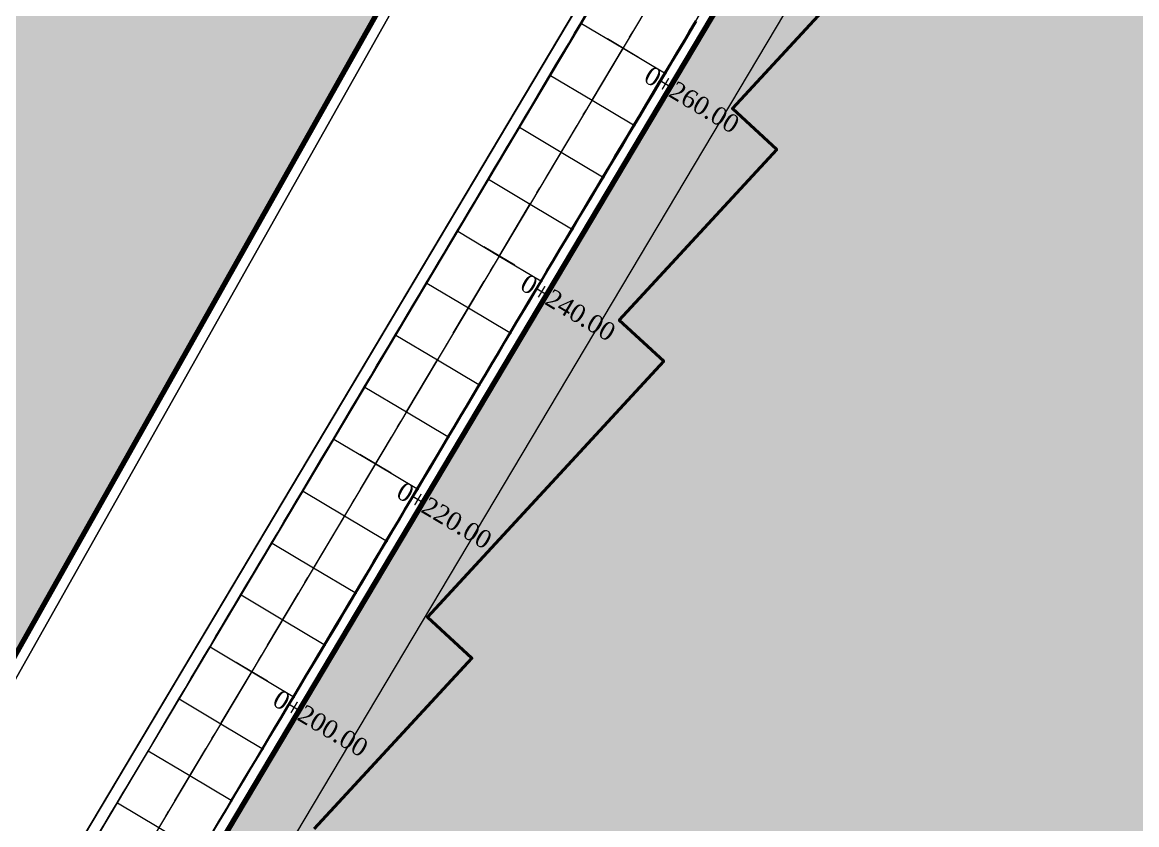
# Model space of a CAD drawing. Header units: metres. Extents: x 478603 to 489313, y 4282657 to 4289463.
# Drawn here: x 479898.4 to 479990.6, y 4286900 to 4286966.4 of the extents above; entities that cross this region are included whole.
import ezdxf

# ---------------------------------------------------------------- set-up
doc = ezdxf.new("R2010")
doc.units = ezdxf.units.M
for name, color, linetype, lineweight in [('ADAKENARI', 18, 'Continuous', 0), ('EKS_5', 5, 'Continuous', 0), ('EKSENLER', 3, 'Continuous', 0), ('HDA_5', 30, 'Continuous', 0), ('HDO_5', 30, 'Continuous', 0), ('KALDIRIM', 11, 'Continuous', 0), ('KDO_5', 150, 'Continuous', 20), ('KYA_5', 1, 'Continuous', 20), ('KYO_5', 1, 'Continuous', 20), ('PARSEL_ALAN', 254, 'Continuous', 0), ('PARSEL_SERA_ALAN', 9, 'Continuous', 40), ('PL_ALİNMAN', 1, 'Continuous', 0), ('PL_ENKESIT', 1, 'Continuous', 0), ('PL_KM', 4, 'Continuous', 0), ('PL_KMYAZI', 30, 'Continuous', 0), ('REFUJ', 63, 'Continuous', 0), ('REVIZE_ONERI_KAM_SNR', 9, 'Continuous', 0), ('SEV_KYA_HDA', 3, 'Continuous', 0), ('SEV_KYO_HDO', 3, 'Continuous', 0), ('SNR_PLANONAMAA', 233, 'Continuous', 0), ('SNR_YAPIYAK', 18, 'Continuous', 0), ('YKA_5', 33, 'Continuous', 0), ('YKO_5', 33, 'Continuous', 0)]:
    doc.layers.add(name, color=color, linetype=linetype, lineweight=lineweight)
doc.styles.get("Standard").update_dxf_attribs({"font": 'times.ttf'})

msp = doc.modelspace()

# ---------------------------------------------------------------- hatches: boundary and pattern name
at = {"layer": 'PARSEL_ALAN'}
msp.add_hatch(color=256, dxfattribs=at).paths.add_polyline_path([(479971.142, 4286804.883), (479900.346, 4286874.278), (480024.642, 4287082.966), (480032.451, 4287096.078), (480142.648, 4286990.601)])
at = {"layer": 'PARSEL_SERA_ALAN'}
msp.add_hatch(color=256, dxfattribs=at).paths.add_polyline_path([(479913.211, 4286882.18), (479926.237, 4286896.285), (479922.564, 4286899.677), (479935.59, 4286913.783), (479931.917, 4286917.175), (479951.456, 4286938.333), (479947.783, 4286941.725), (479960.809, 4286955.831), (479957.135, 4286959.223), (479976.674, 4286980.381), (479973.001, 4286983.773), (479986.027, 4286997.879), (479982.354, 4287001.271), (480001.893, 4287022.429), (479998.22, 4287025.821), (480011.246, 4287039.926), (480007.572, 4287043.319), (480027.111, 4287064.477), (480023.438, 4287067.869), (480036.464, 4287081.974), (480135.643, 4286990.385), (479972.818, 4286814.067), (479958.124, 4286827.636), (479906.698, 4286875.127)])
at = {"layer": 'REVIZE_ONERI_KAM_SNR'}
msp.add_hatch(color=256, dxfattribs=at).paths.add_polyline_path([(480391.367, 4287736.669), (479958.383, 4287021.549), (479846.658, 4286823.222), (479817.89, 4286807.315), (479678.542, 4286593.142), (479667.017, 4286563.363), (479171.867, 4285664.491), (479060.048, 4285423.503), (478955.18, 4285211.94), (478971.566, 4285181.441), (478973.577, 4285138.063), (478896.826, 4284994.408), (478884.265, 4284953.22), (478871.378, 4284822.15), (478829.635, 4284818.294), (478829.635, 4284859.395), (478806.788, 4284865.484), (478716.868, 4284674.346), (478705.555, 4284645.226), (478602.858, 4284697.153), (478665.092, 4284834.557), (478661.843, 4284859.589), (478721.272, 4284982.029), (478734.091, 4284989.859), (478857.784, 4285241.35), (478838.864, 4285277.85), (478831.672, 4285382.601), (478866.605, 4285387.386), (478882.649, 4285289.089), (479341.441, 4286225.895), (479492.419, 4286515.34), (479668.688, 4286852.714), (479834.72, 4287134.358), (480316.151, 4287820.508), (480353.749, 4287856.55), (480321.391, 4287969.422), (480358.639, 4287985.063), (480384.472, 4287906.347), (480463.863, 4288018.438), (480598.658, 4288207.438), (480775.091, 4288481.279), (480856.22, 4288581.77), (481195.87, 4289025.916), (481277.924, 4288967.093), (481191.325, 4288856.625), (480684.777, 4288177.967), (480420.914, 4287781.108), (480447.152, 4287667.529), (480456.56, 4287584.456), (480422.309, 4287581.553), (480417.605, 4287623.09), (480404.486, 4287679.879)])

# ---------------------------------------------------------------- linework, layer by layer
at = {"layer": 'ADAKENARI', "lineweight": 200}
for p, q in [((479861.071, 4286808.338), (480032.451, 4287096.078)), ((479958.383, 4287021.549), (479846.658, 4286823.222))]:
    msp.add_line(p, q, dxfattribs=at)
at = {"layer": 'EKS_5'}
for p in [(479948.092, 4286964.213, 943.877), (479945.534, 4286959.918, 943.631), (479942.975, 4286955.622, 943.385), (479940.416, 4286951.326, 943.14), (479937.858, 4286947.03, 942.894), (479935.299, 4286942.735, 942.648), (479932.741, 4286938.439, 942.402), (479930.182, 4286934.143, 942.157), (479927.623, 4286929.847, 941.911), (479925.065, 4286925.552, 941.665), (479922.506, 4286921.256, 941.419), (479919.948, 4286916.96, 941.174), (479917.389, 4286912.664, 940.928), (479914.831, 4286908.369, 940.682), (479912.272, 4286904.073, 940.436)]:
    msp.add_point(p, dxfattribs=at)
at = {"layer": 'EKSENLER'}
msp.add_line((480029.259, 4287100.49), (479857.298, 4286811.773), dxfattribs=at)
at = {"layer": 'HDA_5'}
msp.add_polyline3d([(479914.168, 4286899.452, 940.159), (479914.68, 4286900.311, 940.208), (479915.191, 4286901.17, 940.258), (479915.703, 4286902.029, 940.307), (479916.215, 4286902.888, 940.356), (479916.727, 4286903.747, 940.405), (479917.238, 4286904.606, 940.454), (479917.75, 4286905.466, 940.503), (479918.262, 4286906.325, 940.552), (479918.774, 4286907.184, 940.602), (479919.286, 4286908.043, 940.651), (479919.797, 4286908.902, 940.7), (479920.309, 4286909.761, 940.749), (479920.821, 4286910.62, 940.798), (479921.333, 4286911.479, 940.847), (479921.844, 4286912.339, 940.896), (479922.356, 4286913.198, 940.946), (479922.868, 4286914.057, 940.995), (479923.38, 4286914.916, 941.044), (479923.892, 4286915.775, 941.093), (479924.403, 4286916.634, 941.142), (479924.915, 4286917.493, 941.191), (479925.427, 4286918.352, 941.24), (479925.939, 4286919.211, 941.29), (479926.45, 4286920.071, 941.339), (479926.962, 4286920.93, 941.388), (479927.474, 4286921.789, 941.437), (479927.986, 4286922.648, 941.486), (479928.498, 4286923.507, 941.535), (479929.009, 4286924.366, 941.584), (479929.521, 4286925.225, 941.634), (479930.033, 4286926.084, 941.683), (479930.545, 4286926.944, 941.732), (479931.056, 4286927.803, 941.781), (479931.568, 4286928.662, 941.83), (479932.08, 4286929.521, 941.879), (479932.592, 4286930.38, 941.929), (479933.104, 4286931.239, 941.978), (479933.615, 4286932.098, 942.027), (479934.127, 4286932.957, 942.076), (479934.639, 4286933.816, 942.125), (479935.151, 4286934.676, 942.174), (479935.662, 4286935.535, 942.223), (479936.174, 4286936.394, 942.273), (479936.686, 4286937.253, 942.322), (479937.198, 4286938.112, 942.371), (479937.71, 4286938.971, 942.42), (479938.221, 4286939.83, 942.469), (479938.733, 4286940.689, 942.518), (479939.245, 4286941.549, 942.567), (479939.757, 4286942.408, 942.617), (479940.268, 4286943.267, 942.666), (479940.78, 4286944.126, 942.715), (479941.292, 4286944.985, 942.764), (479941.804, 4286945.844, 942.813), (479942.316, 4286946.703, 942.862), (479942.827, 4286947.562, 942.911), (479943.339, 4286948.421, 942.961), (479943.851, 4286949.281, 943.01), (479944.363, 4286950.14, 943.059), (479944.874, 4286950.999, 943.108), (479945.386, 4286951.858, 943.157), (479945.898, 4286952.717, 943.206), (479946.41, 4286953.576, 943.256), (479946.922, 4286954.435, 943.305), (479947.433, 4286955.294, 943.354), (479947.945, 4286956.154, 943.403), (479948.457, 4286957.013, 943.452), (479948.969, 4286957.872, 943.501), (479949.481, 4286958.731, 943.55), (479949.992, 4286959.59, 943.6), (479950.504, 4286960.449, 943.649), (479951.016, 4286961.308, 943.698), (479951.528, 4286962.167, 943.747), (479952.039, 4286963.026, 943.796), (479952.551, 4286963.886, 943.845), (479953.063, 4286964.745, 943.894), (479953.575, 4286965.604, 943.944), (479954.087, 4286966.463, 943.993)], dxfattribs=at)
for p in [(479951.528, 4286962.167, 943.747), (479948.969, 4286957.872, 943.501), (479946.41, 4286953.576, 943.256), (479943.851, 4286949.281, 943.01), (479941.292, 4286944.985, 942.764), (479938.733, 4286940.689, 942.518), (479936.174, 4286936.394, 942.273), (479933.615, 4286932.098, 942.027), (479931.056, 4286927.803, 941.781), (479928.498, 4286923.507, 941.535), (479925.939, 4286919.211, 941.29), (479923.38, 4286914.916, 941.044), (479920.821, 4286910.62, 940.798), (479918.262, 4286906.325, 940.552), (479915.703, 4286902.029, 940.307)]:
    msp.add_point(p, dxfattribs=at)
at = {"layer": 'HDO_5'}
for points in [[(479909.605, 4286907.431, 940.481), (479911.385, 4286910.42, 940.552), (479911.897, 4286911.28, 940.601), (479912.409, 4286912.139, 940.65), (479912.92, 4286912.998, 940.7), (479913.432, 4286913.857, 940.749), (479913.944, 4286914.716, 940.798), (479914.456, 4286915.575, 940.847), (479914.967, 4286916.435, 940.896), (479915.479, 4286917.294, 940.945), (479915.991, 4286918.153, 940.994), (479916.502, 4286919.012, 941.044), (479917.014, 4286919.871, 941.093), (479917.526, 4286920.73, 941.142), (479918.038, 4286921.589, 941.191), (479918.549, 4286922.449, 941.24), (479919.061, 4286923.308, 941.289), (479919.573, 4286924.167, 941.338), (479920.085, 4286925.026, 941.388), (479920.596, 4286925.885, 941.437), (479921.108, 4286926.744, 941.486), (479921.62, 4286927.604, 941.535), (479922.131, 4286928.463, 941.584), (479922.643, 4286929.322, 941.633), (479923.155, 4286930.181, 941.682), (479923.667, 4286931.04, 941.732), (479924.178, 4286931.899, 941.781), (479924.69, 4286932.758, 941.83), (479925.202, 4286933.618, 941.879), (479925.713, 4286934.477, 941.928), (479926.225, 4286935.336, 941.977), (479926.737, 4286936.195, 942.027), (479927.249, 4286937.054, 942.076), (479927.76, 4286937.913, 942.125), (479928.272, 4286938.773, 942.174), (479928.784, 4286939.632, 942.223), (479929.295, 4286940.491, 942.272), (479929.807, 4286941.35, 942.321), (479930.319, 4286942.209, 942.371), (479930.831, 4286943.068, 942.42), (479931.342, 4286943.927, 942.469), (479931.854, 4286944.787, 942.518), (479932.366, 4286945.646, 942.567), (479932.877, 4286946.505, 942.616), (479933.389, 4286947.364, 942.666), (479933.901, 4286948.223, 942.715), (479934.413, 4286949.082, 942.764), (479934.924, 4286949.942, 942.813), (479935.436, 4286950.801, 942.862), (479935.948, 4286951.66, 942.911), (479936.459, 4286952.519, 942.96), (479936.971, 4286953.378, 943.01), (479937.483, 4286954.237, 943.059), (479937.995, 4286955.096, 943.108), (479938.506, 4286955.956, 943.157), (479939.018, 4286956.815, 943.206), (479939.53, 4286957.674, 943.255), (479940.042, 4286958.533, 943.304), (479940.553, 4286959.392, 943.354), (479941.065, 4286960.251, 943.403), (479941.577, 4286961.111, 943.452), (479942.088, 4286961.97, 943.501), (479942.6, 4286962.829, 943.55), (479943.112, 4286963.688, 943.599), (479943.624, 4286964.547, 943.648), (479944.135, 4286965.406, 943.698), (479944.647, 4286966.265, 943.747), (479945.159, 4286967.125, 943.796)], [(479902.459, 4286895.433, 939.762), (479903.71, 4286897.533, 939.815), (479906.268, 4286901.829, 940.061), (479907.581, 4286904.033, 940.256)]]:
    msp.add_polyline3d(points, dxfattribs=at)
for p in [(479944.647, 4286966.265, 943.747), (479942.088, 4286961.97, 943.501), (479939.53, 4286957.674, 943.255), (479936.971, 4286953.378, 943.01), (479934.413, 4286949.082, 942.764), (479931.854, 4286944.787, 942.518), (479929.295, 4286940.491, 942.272), (479926.737, 4286936.195, 942.027), (479924.178, 4286931.899, 941.781), (479921.62, 4286927.604, 941.535), (479919.061, 4286923.308, 941.289), (479916.502, 4286919.012, 941.044), (479913.944, 4286914.716, 940.798), (479911.385, 4286910.42, 940.552), (479906.268, 4286901.829, 940.061)]:
    msp.add_point(p, dxfattribs=at)
at = {"layer": 'KALDIRIM'}
for p, q in [((479854.183, 4286814.36), (480371.622, 4287683.12)), ((480032.696, 4287098.443), (479860.413, 4286809.187))]:
    msp.add_line(p, q, dxfattribs=at)
at = {"layer": 'KDO_5'}
msp.add_polyline3d([(479908.773, 4286906.015, 940.35), (479908.786, 4286906.037, 940.331), (479908.799, 4286906.059, 940.313), (479908.811, 4286906.08, 940.294), (479908.824, 4286906.101, 940.276), (479908.835, 4286906.12, 940.26), (479908.844, 4286906.135, 940.284), (479908.852, 4286906.148, 940.304), (479908.859, 4286906.16, 940.323), (479908.866, 4286906.171, 940.341), (479908.873, 4286906.183, 940.36)], dxfattribs=at)
msp.add_point((479908.835, 4286906.12, 940.26), dxfattribs=at)
at = {"layer": 'KYA_5'}
msp.add_polyline3d([(479914.205, 4286899.429, 940.606), (479914.719, 4286900.288, 940.674), (479915.232, 4286901.146, 940.742), (479915.746, 4286902.003, 940.81), (479916.261, 4286902.861, 940.9), (479916.776, 4286903.718, 940.99), (479917.292, 4286904.575, 941.08), (479917.807, 4286905.432, 941.17), (479918.323, 4286906.288, 941.26), (479918.838, 4286907.145, 941.35), (479919.353, 4286908.003, 941.439), (479919.869, 4286908.86, 941.528), (479920.384, 4286909.717, 941.617), (479920.899, 4286910.574, 941.706), (479921.414, 4286911.431, 941.784), (479921.928, 4286912.289, 941.862), (479922.443, 4286913.146, 941.94), (479922.957, 4286914.004, 942.018), (479923.47, 4286914.862, 942.096), (479923.983, 4286915.721, 942.143), (479924.494, 4286916.58, 942.189), (479925.006, 4286917.439, 942.235), (479925.517, 4286918.299, 942.281), (479926.028, 4286919.158, 942.327), (479926.538, 4286920.019, 942.351), (479927.047, 4286920.879, 942.375), (479927.556, 4286921.74, 942.399), (479928.066, 4286922.6, 942.423), (479928.576, 4286923.46, 942.447), (479929.087, 4286924.32, 942.501), (479929.6, 4286925.179, 942.555), (479930.112, 4286926.037, 942.609), (479930.625, 4286926.896, 942.663), (479931.137, 4286927.755, 942.717), (479931.649, 4286928.614, 942.765), (479932.16, 4286929.473, 942.813), (479932.672, 4286930.332, 942.861), (479933.184, 4286931.191, 942.908), (479933.695, 4286932.051, 942.956), (479934.207, 4286932.91, 943.001), (479934.718, 4286933.769, 943.046), (479935.23, 4286934.629, 943.091), (479935.741, 4286935.488, 943.136), (479936.252, 4286936.347, 943.181), (479936.764, 4286937.207, 943.225), (479937.275, 4286938.066, 943.268), (479937.786, 4286938.926, 943.312), (479938.297, 4286939.785, 943.355), (479938.809, 4286940.644, 943.399), (479939.321, 4286941.503, 943.451), (479939.833, 4286942.362, 943.503), (479940.345, 4286943.221, 943.556), (479940.857, 4286944.08, 943.608), (479941.369, 4286944.939, 943.66), (479941.881, 4286945.798, 943.714), (479942.393, 4286946.657, 943.768), (479942.905, 4286947.516, 943.823), (479943.417, 4286948.375, 943.877), (479943.93, 4286949.233, 943.931), (479944.443, 4286950.092, 944.003), (479944.957, 4286950.95, 944.074), (479945.471, 4286951.808, 944.146), (479945.985, 4286952.665, 944.218), (479946.499, 4286953.523, 944.29), (479947.013, 4286954.381, 944.363), (479947.527, 4286955.239, 944.436), (479948.041, 4286956.097, 944.509), (479948.555, 4286956.955, 944.583), (479949.068, 4286957.813, 944.656), (479949.581, 4286958.671, 944.709), (479950.093, 4286959.53, 944.762), (479950.605, 4286960.389, 944.815), (479951.117, 4286961.248, 944.868), (479951.628, 4286962.107, 944.921), (479952.14, 4286962.966, 944.964), (479952.651, 4286963.826, 945.006), (479953.163, 4286964.685, 945.049), (479953.674, 4286965.545, 945.091), (479954.185, 4286966.405, 945.134)], dxfattribs=at)
for p in [(479951.628, 4286962.107, 944.921), (479949.068, 4286957.813, 944.656), (479946.499, 4286953.523, 944.29), (479943.93, 4286949.233, 943.931), (479941.369, 4286944.939, 943.66), (479938.809, 4286940.644, 943.399), (479936.252, 4286936.347, 943.181), (479933.695, 4286932.051, 942.956), (479931.137, 4286927.755, 942.717), (479928.576, 4286923.46, 942.447), (479926.028, 4286919.158, 942.327), (479923.47, 4286914.862, 942.096), (479920.899, 4286910.574, 941.706), (479918.323, 4286906.288, 941.26), (479915.746, 4286902.003, 940.81)]:
    msp.add_point(p, dxfattribs=at)
at = {"layer": 'KYO_5'}
for points in [[(479908.873, 4286906.183, 940.36), (479909.37, 4286907.031, 940.442), (479909.868, 4286907.88, 940.525), (479910.366, 4286908.729, 940.608), (479910.865, 4286909.579, 940.69), (479911.366, 4286910.432, 940.773), (479911.873, 4286911.29, 940.85), (479912.382, 4286912.15, 940.928), (479912.892, 4286913.012, 941.005), (479913.402, 4286913.874, 941.082), (479913.913, 4286914.735, 941.16), (479914.424, 4286915.595, 941.21), (479914.936, 4286916.454, 941.261), (479915.447, 4286917.313, 941.311), (479915.959, 4286918.172, 941.362), (479916.471, 4286919.031, 941.412), (479916.982, 4286919.89, 941.464), (479917.494, 4286920.749, 941.517), (479918.005, 4286921.609, 941.569), (479918.517, 4286922.468, 941.621), (479919.028, 4286923.327, 941.673), (479919.539, 4286924.187, 941.733), (479920.05, 4286925.047, 941.794), (479920.561, 4286925.907, 941.854), (479921.071, 4286926.766, 941.914), (479921.582, 4286927.626, 941.974), (479922.093, 4286928.486, 942.034), (479922.603, 4286929.346, 942.095), (479923.114, 4286930.205, 942.156), (479923.625, 4286931.065, 942.216), (479924.136, 4286931.925, 942.277), (479924.646, 4286932.784, 942.334), (479925.157, 4286933.644, 942.392), (479925.668, 4286934.504, 942.449), (479926.179, 4286935.363, 942.507), (479926.691, 4286936.223, 942.564), (479927.203, 4286937.082, 942.605), (479927.715, 4286937.94, 942.646), (479928.228, 4286938.799, 942.688), (479928.74, 4286939.658, 942.729), (479929.253, 4286940.516, 942.77), (479929.765, 4286941.375, 942.808), (479930.278, 4286942.234, 942.847), (479930.791, 4286943.092, 942.885), (479931.303, 4286943.951, 942.923), (479931.816, 4286944.809, 942.962), (479932.328, 4286945.668, 943.004), (479932.841, 4286946.527, 943.047), (479933.353, 4286947.386, 943.09), (479933.865, 4286948.244, 943.133), (479934.377, 4286949.103, 943.176), (479934.889, 4286949.963, 943.23), (479935.4, 4286950.822, 943.284), (479935.911, 4286951.682, 943.338), (479936.422, 4286952.541, 943.392), (479936.934, 4286953.401, 943.446), (479937.445, 4286954.26, 943.5), (479937.957, 4286955.119, 943.554), (479938.468, 4286955.978, 943.608), (479938.979, 4286956.838, 943.663), (479939.49, 4286957.698, 943.717), (479940, 4286958.558, 943.794), (479940.509, 4286959.419, 943.87), (479941.018, 4286960.279, 943.947), (479941.527, 4286961.14, 944.024), (479942.037, 4286962, 944.101), (479942.547, 4286962.86, 944.161), (479943.058, 4286963.72, 944.221), (479943.568, 4286964.58, 944.282), (479944.079, 4286965.44, 944.342), (479944.591, 4286966.299, 944.402), (479945.103, 4286967.158, 944.44)], [(479901.241, 4286893.369, 939.627), (479901.731, 4286894.2, 939.681), (479902.221, 4286895.03, 939.736), (479902.712, 4286895.862, 939.79), (479903.204, 4286896.696, 939.845), (479903.702, 4286897.538, 939.9), (479904.21, 4286898.392, 939.95), (479904.722, 4286899.253, 940.001), (479905.236, 4286900.117, 940.051), (479905.749, 4286900.978, 940.102), (479906.26, 4286901.834, 940.152), (479906.766, 4286902.677, 940.192), (479907.269, 4286903.514, 940.232), (479907.77, 4286904.348, 940.271), (479908.272, 4286905.182, 940.311), (479908.773, 4286906.015, 940.35)]]:
    msp.add_polyline3d(points, dxfattribs=at)
for p in [(479944.591, 4286966.299, 944.402), (479942.037, 4286962, 944.101), (479939.49, 4286957.698, 943.717), (479936.934, 4286953.401, 943.446), (479934.377, 4286949.103, 943.176), (479931.816, 4286944.809, 942.962), (479929.253, 4286940.516, 942.77), (479926.691, 4286936.223, 942.564), (479924.136, 4286931.925, 942.277), (479921.582, 4286927.626, 941.974), (479919.028, 4286923.327, 941.673), (479916.471, 4286919.031, 941.412), (479913.913, 4286914.735, 941.16), (479911.366, 4286910.432, 940.773), (479906.26, 4286901.834, 940.152)]:
    msp.add_point(p, dxfattribs=at)
at = {"layer": 'PARSEL_ALAN'}
for points in [[(479971.142, 4286804.883, 942.48), (479900.346, 4286874.278, 938.919), (480024.642, 4287082.966, 941.983), (480032.451, 4287096.078, 941.81), (480142.648, 4286990.601, 956.037), (479971.142, 4286804.883, 942.48)], [(479971.142, 4286804.883, 0), (479900.346, 4286874.278, 0), (480024.642, 4287082.966, 0), (480032.451, 4287096.078, 0), (480142.648, 4286990.601, 0), (479971.142, 4286804.883, 0)]]:
    msp.add_polyline3d(points, close=True, dxfattribs=at)
at = {"layer": 'PARSEL_SERA_ALAN'}
msp.add_polyline3d([(479922.564, 4286899.677, 0), (479935.59, 4286913.783, 0), (479931.917, 4286917.175, 0), (479951.456, 4286938.333, 0), (479947.783, 4286941.725, 0), (479960.809, 4286955.831, 0), (479957.135, 4286959.223, 0), (479976.674, 4286980.381, 0), (479973.001, 4286983.773, 0), (479986.027, 4286997.879, 0), (479982.354, 4287001.271, 0), (480001.893, 4287022.429, 0), (479998.22, 4287025.821, 0), (480011.246, 4287039.926, 0), (480007.572, 4287043.319, 0), (480027.111, 4287064.477, 0), (480023.438, 4287067.869, 0), (480036.464, 4287081.974, 0), (480135.643, 4286990.385, 0), (479972.818, 4286814.067, 0)], dxfattribs=at)
msp.add_polyline3d([(479922.564, 4286899.677, 0), (479935.59, 4286913.783, 0), (479931.917, 4286917.175, 0), (479951.456, 4286938.333, 0), (479947.783, 4286941.725, 0), (479960.809, 4286955.831, 0), (479957.135, 4286959.223, 0), (479976.674, 4286980.381, 0), (479973.001, 4286983.773, 0), (479986.027, 4286997.879, 0), (479982.354, 4287001.271, 0), (480001.893, 4287022.429, 0), (479998.22, 4287025.821, 0), (480011.246, 4287039.926, 0), (480007.572, 4287043.319, 0), (480027.111, 4287064.477, 0), (480023.438, 4287067.869, 0), (480036.464, 4287081.974, 0), (480135.643, 4286990.385, 0), (479972.818, 4286814.067, 0)], dxfattribs=at)
at = {"layer": 'PL_ALİNMAN'}
for p, q in [((479948.639, 4286965.132), (479948.895, 4286965.562)), ((479945.569, 4286959.977), (479948.128, 4286964.273)), ((479944.802, 4286958.689), (479945.057, 4286959.118)), ((479941.731, 4286953.534), (479944.29, 4286957.83)), ((479940.964, 4286952.245), (479941.22, 4286952.675)), ((479937.893, 4286947.09), (479940.452, 4286951.386)), ((479937.126, 4286945.801), (479937.382, 4286946.231)), ((479934.055, 4286940.646), (479936.614, 4286944.942)), ((479933.288, 4286939.358), (479933.544, 4286939.787)), ((479930.218, 4286934.203), (479932.776, 4286938.499)), ((479929.45, 4286932.914), (479929.706, 4286933.344)), ((479926.38, 4286927.759), (479928.938, 4286932.055)), ((479925.612, 4286926.47), (479925.868, 4286926.9)), ((479922.542, 4286921.315), (479925.1, 4286925.611)), ((479921.774, 4286920.027), (479922.03, 4286920.456)), ((479918.704, 4286914.872), (479921.263, 4286919.168)), ((479917.936, 4286913.583), (479918.192, 4286914.013)), ((479914.866, 4286908.428), (479917.425, 4286912.724)), ((479914.098, 4286907.139), (479914.354, 4286907.569)), ((479911.028, 4286901.985), (479913.587, 4286906.28)), ((479910.261, 4286900.696), (479910.516, 4286901.125))]:
    msp.add_line(p, q, dxfattribs=at)
at = {"layer": 'PL_ENKESIT'}
for points in [[(479944.591, 4286966.299, 944.402), (479944.647, 4286966.265, 943.747), (479944.656, 4286966.26, 943.797), (479948.092, 4286964.213, 943.877), (479951.519, 4286962.172, 943.797), (479951.528, 4286962.167, 943.747), (479951.628, 4286962.107, 944.921)], [(479942.037, 4286962, 944.101), (479942.088, 4286961.97, 943.501), (479942.097, 4286961.965, 943.551), (479945.534, 4286959.918, 943.631), (479948.96, 4286957.877, 943.551), (479948.969, 4286957.872, 943.501), (479949.068, 4286957.813, 944.656)], [(479939.49, 4286957.698, 943.717), (479939.53, 4286957.674, 943.255), (479939.538, 4286957.669, 943.305), (479942.975, 4286955.622, 943.385), (479946.401, 4286953.581, 943.306), (479946.41, 4286953.576, 943.256), (479946.499, 4286953.523, 944.29)], [(479936.934, 4286953.401, 943.446), (479936.971, 4286953.378, 943.01), (479936.98, 4286953.373, 943.06), (479940.416, 4286951.326, 943.14), (479943.842, 4286949.286, 943.06), (479943.851, 4286949.281, 943.01), (479943.93, 4286949.233, 943.931)], [(479934.377, 4286949.103, 943.176), (479934.413, 4286949.082, 942.764), (479934.421, 4286949.077, 942.814), (479937.858, 4286947.03, 942.894), (479941.283, 4286944.99, 942.814), (479941.292, 4286944.985, 942.764), (479941.369, 4286944.939, 943.66)], [(479931.816, 4286944.809, 942.962), (479931.854, 4286944.787, 942.518), (479931.863, 4286944.782, 942.568), (479935.299, 4286942.735, 942.648), (479938.725, 4286940.695, 942.568), (479938.733, 4286940.689, 942.518), (479938.809, 4286940.644, 943.399)], [(479929.253, 4286940.516, 942.77), (479929.295, 4286940.491, 942.272), (479929.304, 4286940.486, 942.322), (479932.741, 4286938.439, 942.402), (479936.166, 4286936.399, 942.323), (479936.174, 4286936.394, 942.273), (479936.252, 4286936.347, 943.181)], [(479926.691, 4286936.223, 942.564), (479926.737, 4286936.195, 942.027), (479926.745, 4286936.19, 942.077), (479930.182, 4286934.143, 942.157), (479933.607, 4286932.103, 942.077), (479933.615, 4286932.098, 942.027), (479933.695, 4286932.051, 942.956)], [(479924.136, 4286931.925, 942.277), (479924.178, 4286931.899, 941.781), (479924.187, 4286931.894, 941.831), (479927.623, 4286929.847, 941.911), (479931.048, 4286927.808, 941.831), (479931.056, 4286927.803, 941.781), (479931.137, 4286927.755, 942.717)], [(479921.582, 4286927.626, 941.974), (479921.62, 4286927.604, 941.535), (479921.628, 4286927.598, 941.585), (479925.065, 4286925.552, 941.665), (479928.489, 4286923.512, 941.585), (479928.498, 4286923.507, 941.535), (479928.576, 4286923.46, 942.447)], [(479919.028, 4286923.327, 941.673), (479919.061, 4286923.308, 941.289), (479919.07, 4286923.303, 941.339), (479922.506, 4286921.256, 941.419), (479925.93, 4286919.217, 941.34), (479925.939, 4286919.211, 941.29), (479926.028, 4286919.158, 942.327)], [(479916.471, 4286919.031, 941.412), (479916.502, 4286919.012, 941.044), (479916.511, 4286919.007, 941.094), (479919.948, 4286916.96, 941.174), (479923.371, 4286914.921, 941.094), (479923.38, 4286914.916, 941.044), (479923.47, 4286914.862, 942.096)], [(479913.913, 4286914.735, 941.16), (479913.944, 4286914.716, 940.798), (479913.952, 4286914.711, 940.848), (479917.389, 4286912.664, 940.928), (479920.812, 4286910.625, 940.848), (479920.821, 4286910.62, 940.798), (479920.899, 4286910.574, 941.706)], [(479911.366, 4286910.432, 940.773), (479911.385, 4286910.42, 940.552), (479911.394, 4286910.415, 940.602), (479914.831, 4286908.369, 940.682), (479918.253, 4286906.33, 940.602), (479918.262, 4286906.325, 940.552), (479918.323, 4286906.288, 941.26)], [(479908.835, 4286906.12, 940.26), (479908.835, 4286906.12, 940.356), (479912.272, 4286904.073, 940.436), (479915.694, 4286902.034, 940.357), (479915.703, 4286902.029, 940.307), (479915.746, 4286902.003, 940.81)], [(479906.26, 4286901.834, 940.152), (479906.268, 4286901.829, 940.061), (479906.277, 4286901.824, 940.111), (479909.713, 4286899.777, 940.191), (479913.136, 4286897.739, 940.111), (479913.144, 4286897.734, 940.061), (479913.179, 4286897.713, 940.47)]]:
    msp.add_polyline3d(points, dxfattribs=at)
at = {"layer": 'PL_KM'}
for p, q in [((479949.381, 4286963.446), (479946.803, 4286964.981)), ((479939.147, 4286946.263), (479936.569, 4286947.798)), ((479928.912, 4286929.08), (479926.335, 4286930.615)), ((479918.678, 4286911.897), (479916.1, 4286913.432))]:
    msp.add_line(p, q, dxfattribs=at)
at = {"layer": 'REFUJ'}
for p, q in [((479853.404, 4286815.007), (480357.769, 4287661.816)), ((479959.246, 4287021.044), (479847.529, 4286822.731))]:
    msp.add_line(p, q, dxfattribs=at)
msp.add_polyline3d([(480357.769, 4287661.816, 0), (479853.404, 4286815.007, 0), (479808.014, 4286775.027, 0), (479806.265, 4286772.944, 0), (479806.02, 4286772.638, 0), (479805.72, 4286772.385, 0), (479805.376, 4286772.196, 0), (479805.002, 4286772.078, 0), (479804.613, 4286772.035, 0), (479804.222, 4286772.068, 0), (479803.845, 4286772.177, 0), (479803.497, 4286772.358, 0), (479800.271, 4286774.733, 0), (479799.964, 4286774.978, 0), (479799.712, 4286775.278, 0), (479799.523, 4286775.621, 0), (479799.405, 4286775.995, 0), (479799.361, 4286776.385, 0), (479799.395, 4286776.776, 0), (479799.504, 4286777.152, 0), (479799.685, 4286777.5, 0), (479818.593, 4286806.561, 0), (479847.378, 4286822.478, 0)], dxfattribs=at)
at = {"layer": 'REVIZE_ONERI_KAM_SNR'}
for points in [[(480684.777, 4288177.967, 0), (480420.914, 4287781.108, 0), (480447.152, 4287667.529, 0), (480456.56, 4287584.456, 0), (480422.309, 4287581.553, 0), (480417.605, 4287623.09, 0), (480404.486, 4287679.879, 0), (480391.367, 4287736.669, 0), (479958.383, 4287021.549, 0), (479846.658, 4286823.222, 0), (479817.89, 4286807.315, 0), (479678.542, 4286593.142, 0), (479667.017, 4286563.363, 0), (479667.017, 4286563.363, 0), (479171.867, 4285664.491, 0)], [(480684.777, 4288177.967, 0), (480420.914, 4287781.108, 0), (480447.152, 4287667.529, 0), (480456.56, 4287584.456, 0), (480422.309, 4287581.553, 0), (480417.605, 4287623.09, 0), (480404.486, 4287679.879, 0), (480391.367, 4287736.669, 0), (480391.367, 4287736.669, 0), (479958.383, 4287021.549, 0), (479846.658, 4286823.222, 0), (479817.89, 4286807.315, 0), (479678.542, 4286593.142, 0), (479667.017, 4286563.363, 0), (479171.867, 4285664.491, 0)], [(480684.777, 4288177.967, 0), (480420.914, 4287781.108, 0), (480447.152, 4287667.529, 0), (480456.56, 4287584.456, 0), (480422.309, 4287581.553, 0), (480417.605, 4287623.09, 0), (480404.486, 4287679.879, 0), (480391.367, 4287736.669, 0), (480391.367, 4287736.669, 0), (479958.383, 4287021.549, 0), (479846.658, 4286823.222, 0), (479817.89, 4286807.315, 0), (479678.542, 4286593.142, 0), (479667.017, 4286563.363, 0), (479171.867, 4285664.491, 0)]]:
    msp.add_polyline3d(points, dxfattribs=at)
at = {"layer": 'SEV_KYA_HDA'}
for p, q in [((479953.674, 4286965.545, 945.091), (479953.575, 4286965.604, 943.944)), ((479952.651, 4286963.826, 945.006), (479952.601, 4286963.856, 944.426)), ((479951.628, 4286962.107, 944.921), (479951.528, 4286962.167, 943.747)), ((479950.605, 4286960.389, 944.815), (479950.554, 4286960.419, 944.232)), ((479949.581, 4286958.671, 944.709), (479949.481, 4286958.731, 943.55)), ((479948.555, 4286956.955, 944.583), (479948.506, 4286956.984, 944.017)), ((479947.527, 4286955.239, 944.436), (479947.433, 4286955.294, 943.354)), ((479946.499, 4286953.523, 944.29), (479946.454, 4286953.55, 943.773)), ((479945.471, 4286951.808, 944.146), (479945.386, 4286951.858, 943.157)), ((479944.443, 4286950.092, 944.003), (479944.403, 4286950.116, 943.531)), ((479943.417, 4286948.375, 943.877), (479943.339, 4286948.421, 942.961)), ((479942.393, 4286946.657, 943.768), (479942.354, 4286946.68, 943.315)), ((479941.369, 4286944.939, 943.66), (479941.292, 4286944.985, 942.764)), ((479940.345, 4286943.221, 943.556), (479940.307, 4286943.244, 943.111)), ((479939.321, 4286941.503, 943.451), (479939.245, 4286941.549, 942.567)), ((479938.297, 4286939.785, 943.355), (479938.259, 4286939.808, 942.912)), ((479937.275, 4286938.066, 943.268), (479937.198, 4286938.112, 942.371)), ((479936.252, 4286936.347, 943.181), (479936.213, 4286936.371, 942.727)), ((479935.23, 4286934.629, 943.091), (479935.151, 4286934.676, 942.174)), ((479934.207, 4286932.91, 943.001), (479934.167, 4286932.934, 942.539)), ((479933.184, 4286931.191, 942.908), (479933.104, 4286931.239, 941.978)), ((479932.16, 4286929.473, 942.813), (479932.12, 4286929.497, 942.346)), ((479931.137, 4286927.755, 942.717), (479931.056, 4286927.803, 941.781)), ((479930.112, 4286926.037, 942.609), (479930.072, 4286926.061, 942.146)), ((479929.087, 4286924.32, 942.501), (479929.009, 4286924.366, 941.584)), ((479928.066, 4286922.6, 942.423), (479928.026, 4286922.624, 941.954)), ((479927.047, 4286920.879, 942.375), (479926.962, 4286920.93, 941.388)), ((479926.028, 4286919.158, 942.327), (479925.983, 4286919.185, 941.808)), ((479925.006, 4286917.439, 942.235), (479924.915, 4286917.493, 941.191)), ((479923.983, 4286915.721, 942.143), (479923.937, 4286915.748, 941.618)), ((479922.957, 4286914.004, 942.018), (479922.868, 4286914.057, 940.995)), ((479921.928, 4286912.289, 941.862), (479921.886, 4286912.314, 941.379)), ((479920.899, 4286910.574, 941.706), (479920.821, 4286910.62, 940.798)), ((479919.869, 4286908.86, 941.528), (479919.833, 4286908.881, 941.114)), ((479918.838, 4286907.145, 941.35), (479918.774, 4286907.184, 940.602)), ((479917.807, 4286905.432, 941.17), (479917.779, 4286905.449, 940.837)), ((479916.776, 4286903.718, 940.99), (479916.727, 4286903.747, 940.405)), ((479915.746, 4286902.003, 940.81), (479915.725, 4286902.016, 940.558)), ((479914.719, 4286900.288, 940.674), (479914.68, 4286900.311, 940.208))]:
    msp.add_line(p, q, dxfattribs=at)
at = {"layer": 'SEV_KYO_HDO'}
for p, q in [((479944.591, 4286966.299, 944.402), (479944.647, 4286966.265, 943.747)), ((479943.568, 4286964.58, 944.282), (479943.596, 4286964.564, 943.965)), ((479942.547, 4286962.86, 944.161), (479942.6, 4286962.829, 943.55)), ((479941.527, 4286961.14, 944.024), (479941.552, 4286961.125, 943.738)), ((479940.509, 4286959.419, 943.87), (479940.553, 4286959.392, 943.354)), ((479939.49, 4286957.698, 943.717), (479939.51, 4286957.686, 943.486)), ((479938.468, 4286955.978, 943.608), (479938.506, 4286955.956, 943.157)), ((479937.445, 4286954.26, 943.5), (479937.464, 4286954.249, 943.279)), ((479936.422, 4286952.541, 943.392), (479936.459, 4286952.519, 942.96)), ((479935.4, 4286950.822, 943.284), (479935.418, 4286950.811, 943.073)), ((479934.377, 4286949.103, 943.176), (479934.413, 4286949.082, 942.764)), ((479933.353, 4286947.386, 943.09), (479933.371, 4286947.375, 942.878)), ((479932.328, 4286945.668, 943.004), (479932.366, 4286945.646, 942.567)), ((479931.303, 4286943.951, 942.923), (479931.323, 4286943.939, 942.696)), ((479930.278, 4286942.234, 942.847), (479930.319, 4286942.209, 942.371)), ((479929.253, 4286940.516, 942.77), (479929.274, 4286940.504, 942.521)), ((479928.228, 4286938.799, 942.688), (479928.272, 4286938.773, 942.174)), ((479927.203, 4286937.082, 942.605), (479927.226, 4286937.068, 942.34)), ((479926.179, 4286935.363, 942.507), (479926.225, 4286935.336, 941.977)), ((479925.157, 4286933.644, 942.392), (479925.18, 4286933.631, 942.135)), ((479924.136, 4286931.925, 942.277), (479924.178, 4286931.899, 941.781)), ((479923.114, 4286930.205, 942.156), (479923.134, 4286930.193, 941.919)), ((479922.093, 4286928.486, 942.034), (479922.131, 4286928.463, 941.584)), ((479921.071, 4286926.766, 941.914), (479921.09, 4286926.755, 941.7)), ((479920.05, 4286925.047, 941.794), (479920.085, 4286925.026, 941.388)), ((479919.028, 4286923.327, 941.673), (479919.045, 4286923.318, 941.481)), ((479918.005, 4286921.609, 941.569), (479918.038, 4286921.589, 941.191)), ((479916.982, 4286919.89, 941.464), (479916.998, 4286919.881, 941.279)), ((479915.959, 4286918.172, 941.362), (479915.991, 4286918.153, 940.994)), ((479914.936, 4286916.454, 941.261), (479914.951, 4286916.444, 941.078)), ((479913.913, 4286914.735, 941.16), (479913.944, 4286914.716, 940.798)), ((479912.893, 4286913.014, 941.005), (479912.907, 4286913.006, 940.852)), ((479911.875, 4286911.293, 940.851), (479911.897, 4286911.28, 940.601)), ((479910.859, 4286909.57, 940.689), (479910.866, 4286909.566, 940.611)), ((479909.847, 4286907.845, 940.522), (479909.85, 4286907.843, 940.491)), ((479906.774, 4286902.691, 940.193), (479906.777, 4286902.69, 940.165)), ((479905.748, 4286900.975, 940.102), (479905.756, 4286900.97, 940.011))]:
    msp.add_line(p, q, dxfattribs=at)
at = {"layer": 'SNR_PLANONAMAA'}
msp.add_line((479847.544, 4286822.759, 942.48), (479959.269, 4287021.086, 942.48), dxfattribs=at)
at = {"layer": 'SNR_YAPIYAK'}
msp.add_line((479906.653, 4286875.097, 942.48), (480028.937, 4287080.407, 942.48), dxfattribs=at)
at = {"layer": 'YKA_5'}
msp.add_polyline3d([(479914.159, 4286899.457, 940.209), (479914.671, 4286900.316, 940.258), (479915.183, 4286901.175, 940.307), (479915.694, 4286902.034, 940.357), (479916.206, 4286902.893, 940.406), (479916.718, 4286903.752, 940.455), (479917.23, 4286904.612, 940.504), (479917.742, 4286905.471, 940.553), (479918.253, 4286906.33, 940.602), (479918.765, 4286907.189, 940.651), (479919.277, 4286908.048, 940.701), (479919.789, 4286908.907, 940.75), (479920.3, 4286909.766, 940.799), (479920.812, 4286910.625, 940.848), (479921.324, 4286911.485, 940.897), (479921.836, 4286912.344, 940.946), (479922.348, 4286913.203, 940.996), (479922.859, 4286914.062, 941.045), (479923.371, 4286914.921, 941.094), (479923.883, 4286915.78, 941.143), (479924.395, 4286916.639, 941.192), (479924.907, 4286917.498, 941.241), (479925.418, 4286918.357, 941.29), (479925.93, 4286919.217, 941.34), (479926.442, 4286920.076, 941.389), (479926.954, 4286920.935, 941.438), (479927.465, 4286921.794, 941.487), (479927.977, 4286922.653, 941.536), (479928.489, 4286923.512, 941.585), (479929.001, 4286924.371, 941.634), (479929.513, 4286925.23, 941.684), (479930.024, 4286926.09, 941.733), (479930.536, 4286926.949, 941.782), (479931.048, 4286927.808, 941.831), (479931.56, 4286928.667, 941.88), (479932.071, 4286929.526, 941.929), (479932.583, 4286930.385, 941.979), (479933.095, 4286931.244, 942.028), (479933.607, 4286932.103, 942.077), (479934.119, 4286932.962, 942.126), (479934.63, 4286933.822, 942.175), (479935.142, 4286934.681, 942.224), (479935.654, 4286935.54, 942.273), (479936.166, 4286936.399, 942.323), (479936.677, 4286937.258, 942.372), (479937.189, 4286938.117, 942.421), (479937.701, 4286938.976, 942.47), (479938.213, 4286939.835, 942.519), (479938.725, 4286940.695, 942.568), (479939.236, 4286941.554, 942.617), (479939.748, 4286942.413, 942.667), (479940.26, 4286943.272, 942.716), (479940.772, 4286944.131, 942.765), (479941.283, 4286944.99, 942.814), (479941.795, 4286945.849, 942.863), (479942.307, 4286946.708, 942.912), (479942.819, 4286947.567, 942.961), (479943.331, 4286948.427, 943.011), (479943.842, 4286949.286, 943.06), (479944.354, 4286950.145, 943.109), (479944.866, 4286951.004, 943.158), (479945.378, 4286951.863, 943.207), (479945.889, 4286952.722, 943.256), (479946.401, 4286953.581, 943.306), (479946.913, 4286954.44, 943.355), (479947.425, 4286955.3, 943.404), (479947.937, 4286956.159, 943.453), (479948.448, 4286957.018, 943.502), (479948.96, 4286957.877, 943.551), (479949.472, 4286958.736, 943.6), (479949.984, 4286959.595, 943.65), (479950.495, 4286960.454, 943.699), (479951.007, 4286961.313, 943.748), (479951.519, 4286962.172, 943.797), (479952.031, 4286963.032, 943.846), (479952.543, 4286963.891, 943.895), (479953.054, 4286964.75, 943.944), (479953.566, 4286965.609, 943.994), (479954.078, 4286966.468, 944.043)], dxfattribs=at)
for p in [(479951.519, 4286962.172, 943.797), (479948.96, 4286957.877, 943.551), (479946.401, 4286953.581, 943.306), (479943.842, 4286949.286, 943.06), (479941.283, 4286944.99, 942.814), (479938.725, 4286940.695, 942.568), (479936.166, 4286936.399, 942.323), (479933.607, 4286932.103, 942.077), (479931.048, 4286927.808, 941.831), (479928.489, 4286923.512, 941.585), (479925.93, 4286919.217, 941.34), (479923.371, 4286914.921, 941.094), (479920.812, 4286910.625, 940.848), (479918.253, 4286906.33, 940.602), (479915.694, 4286902.034, 940.357)]:
    msp.add_point(p, dxfattribs=at)
at = {"layer": 'YKO_5'}
msp.add_polyline3d([(479904.745, 4286899.252, 939.963), (479905.249, 4286900.099, 940.012), (479905.756, 4286900.95, 940.061), (479906.277, 4286901.824, 940.111), (479906.821, 4286902.737, 940.163), (479907.372, 4286903.663, 940.216), (479907.912, 4286904.569, 940.268), (479908.406, 4286905.399, 940.315), (479908.773, 4286906.015, 940.35), (479908.903, 4286906.233, 940.35), (479908.905, 4286906.237, 940.35), (479908.863, 4286906.166, 940.35), (479908.811, 4286906.079, 940.35), (479908.773, 4286906.015, 940.35), (479908.765, 4286906.002, 940.351), (479908.777, 4286906.021, 940.352), (479908.795, 4286906.052, 940.353), (479908.816, 4286906.087, 940.355), (479908.835, 4286906.12, 940.356), (479908.852, 4286906.148, 940.357), (479908.867, 4286906.173, 940.358), (479908.879, 4286906.193, 940.359), (479908.884, 4286906.202, 940.359), (479908.873, 4286906.183, 940.36), (479908.831, 4286906.113, 940.36), (479908.779, 4286906.024, 940.36), (479908.737, 4286905.954, 940.36), (479908.741, 4286905.961, 940.36), (479908.873, 4286906.183, 940.36), (479909.244, 4286906.805, 940.396), (479909.743, 4286907.644, 940.444), (479910.289, 4286908.56, 940.496), (479910.846, 4286909.495, 940.549), (479911.394, 4286910.415, 940.602), (479911.92, 4286911.299, 940.653), (479912.433, 4286912.159, 940.702), (479912.94, 4286913.011, 940.75), (479913.445, 4286913.86, 940.799), (479913.952, 4286914.711, 940.848), (479914.462, 4286915.567, 940.897), (479914.974, 4286916.426, 940.946), (479915.486, 4286917.286, 940.995), (479915.999, 4286918.147, 941.044), (479916.511, 4286919.007, 941.094), (479917.023, 4286919.866, 941.143), (479917.535, 4286920.726, 941.192), (479918.046, 4286921.585, 941.241), (479918.558, 4286922.444, 941.29), (479919.07, 4286923.303, 941.339), (479919.581, 4286924.162, 941.388), (479920.093, 4286925.021, 941.438), (479920.605, 4286925.88, 941.487), (479921.117, 4286926.739, 941.536), (479921.628, 4286927.598, 941.585), (479922.14, 4286928.458, 941.634), (479922.652, 4286929.317, 941.683), (479923.163, 4286930.176, 941.732), (479923.675, 4286931.035, 941.782), (479924.187, 4286931.894, 941.831), (479924.699, 4286932.753, 941.88), (479925.21, 4286933.613, 941.929), (479925.722, 4286934.472, 941.978), (479926.234, 4286935.331, 942.027), (479926.745, 4286936.19, 942.077), (479927.257, 4286937.049, 942.126), (479927.769, 4286937.908, 942.175), (479928.281, 4286938.767, 942.224), (479928.792, 4286939.627, 942.273), (479929.304, 4286940.486, 942.322), (479929.816, 4286941.345, 942.371), (479930.327, 4286942.204, 942.421), (479930.839, 4286943.063, 942.47), (479931.351, 4286943.922, 942.519), (479931.863, 4286944.782, 942.568), (479932.374, 4286945.641, 942.617), (479932.886, 4286946.5, 942.666), (479933.398, 4286947.359, 942.716), (479933.909, 4286948.218, 942.765), (479934.421, 4286949.077, 942.814), (479934.933, 4286949.936, 942.863), (479935.445, 4286950.796, 942.912), (479935.956, 4286951.655, 942.961), (479936.468, 4286952.514, 943.01), (479936.98, 4286953.373, 943.06), (479937.492, 4286954.232, 943.109), (479938.003, 4286955.091, 943.158), (479938.515, 4286955.951, 943.207), (479939.027, 4286956.81, 943.256), (479939.538, 4286957.669, 943.305), (479940.05, 4286958.528, 943.354), (479940.562, 4286959.387, 943.404), (479941.074, 4286960.246, 943.453), (479941.585, 4286961.105, 943.502), (479942.097, 4286961.965, 943.551), (479942.609, 4286962.824, 943.6), (479943.12, 4286963.683, 943.649), (479943.632, 4286964.542, 943.698), (479944.144, 4286965.401, 943.748), (479944.656, 4286966.26, 943.797), (479945.167, 4286967.12, 943.846)], dxfattribs=at)
for p in [(479944.656, 4286966.26, 943.797), (479942.097, 4286961.965, 943.551), (479939.538, 4286957.669, 943.305), (479936.98, 4286953.373, 943.06), (479934.421, 4286949.077, 942.814), (479931.863, 4286944.782, 942.568), (479929.304, 4286940.486, 942.322), (479926.745, 4286936.19, 942.077), (479924.187, 4286931.894, 941.831), (479921.628, 4286927.598, 941.585), (479919.07, 4286923.303, 941.339), (479916.511, 4286919.007, 941.094), (479913.952, 4286914.711, 940.848), (479911.394, 4286910.415, 940.602), (479908.835, 4286906.12, 940.356), (479906.277, 4286901.824, 940.111)]:
    msp.add_point(p, dxfattribs=at)

# ---------------------------------------------------------------- texts
at = {"layer": 'PL_KMYAZI'}
for s, p in [('0+260.00', (479949.687, 4286961.518)), ('0+240.00', (479939.453, 4286944.334)), ('0+220.00', (479929.219, 4286927.151)), ('0+200.00', (479918.984, 4286909.968))]:
    msp.add_text(s, height=1.5, rotation=329.22167, dxfattribs=at).set_placement(p)

doc.saveas('drawing.dxf')
